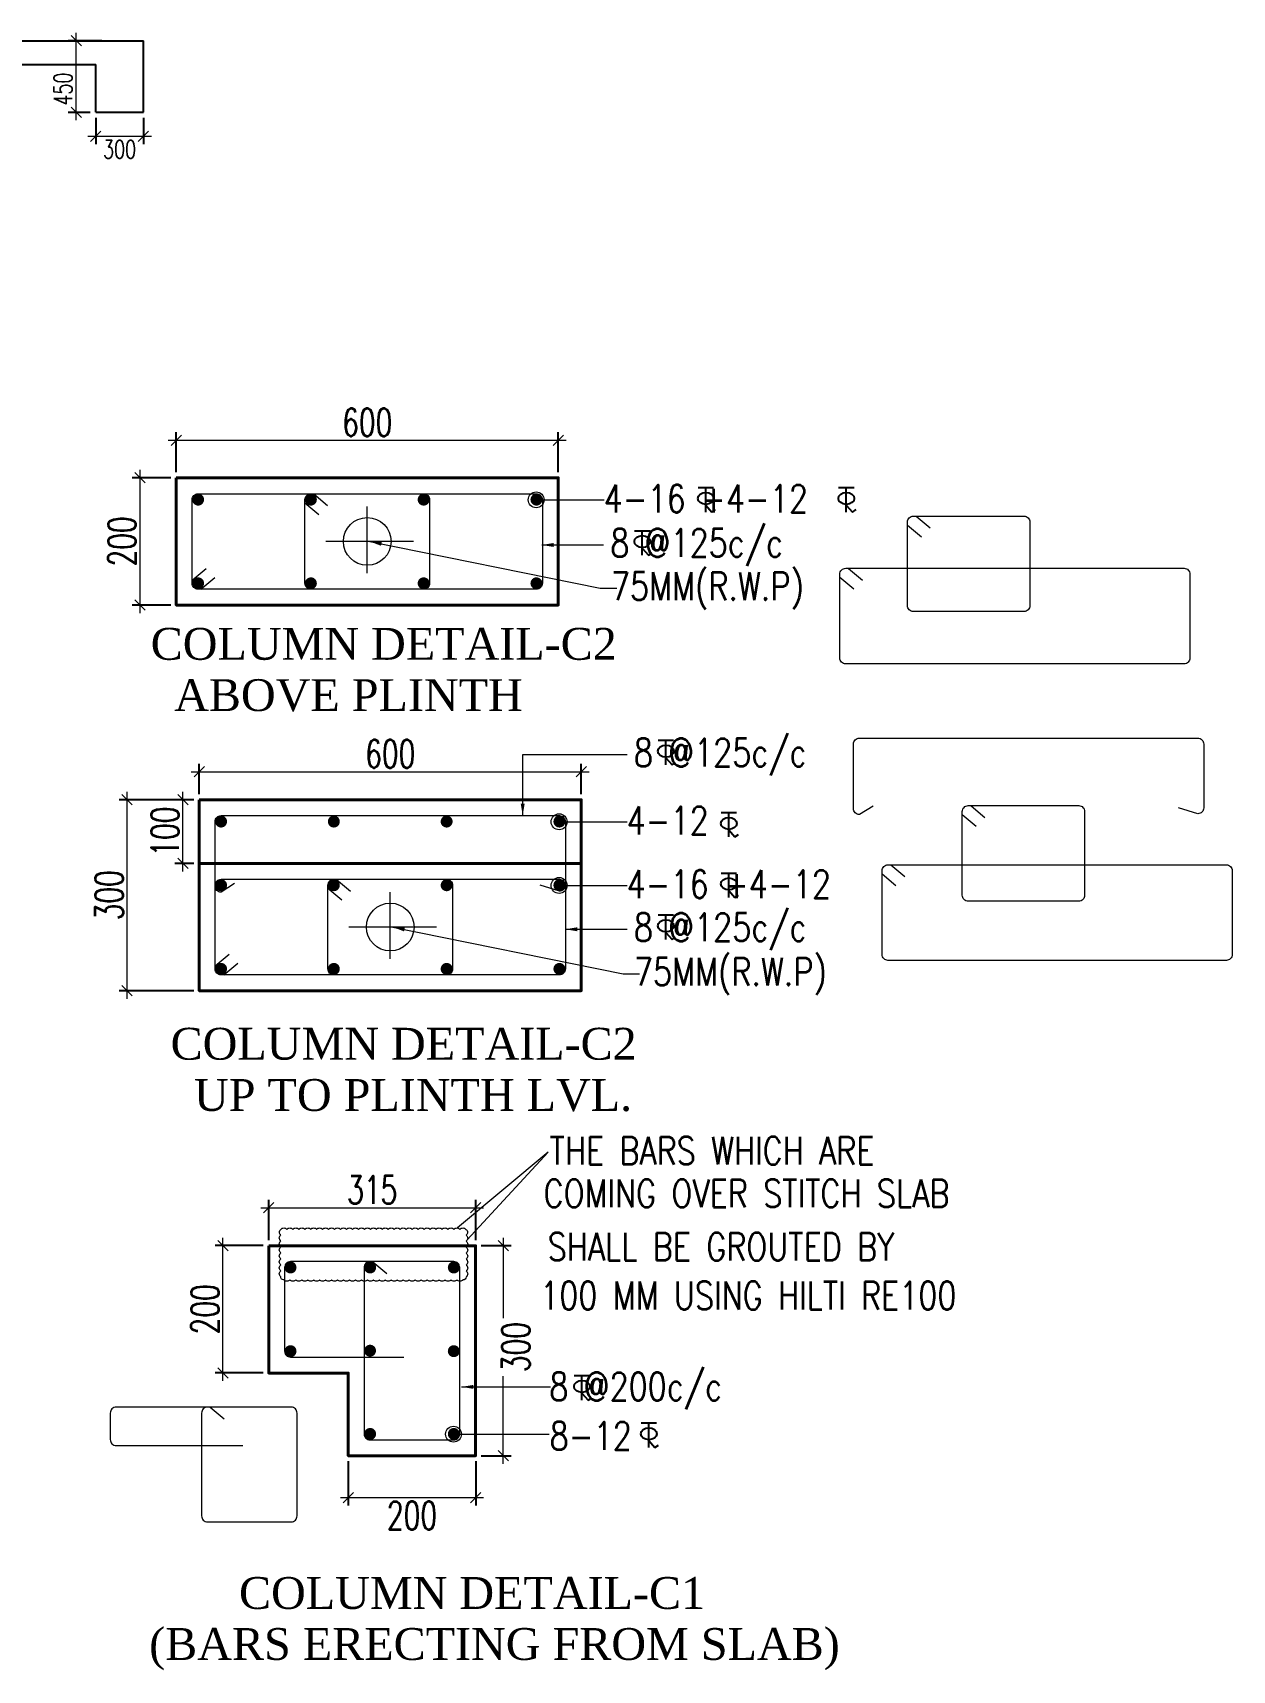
# Model space of a CAD drawing. Header units: millimetres. Extents: x 5013594 to 5375074, y 0 to 4404937.
# Drawn here: x 5360003 to 5375074, y 3799881 to 3820458 of the extents above; entities that cross this region are included whole.
import ezdxf

# ---------------------------------------------------------------- set-up
doc = ezdxf.new("R2010")
doc.units = ezdxf.units.MM
doc.header["$LTSCALE"] = 500
doc.header["$MEASUREMENT"] = 0
doc.header["$PDMODE"] = 34
doc.linetypes.add('CONTINUA', pattern=[0])
doc.linetypes.add('HIDDEN', pattern=[0.375, 0.25, -0.125])
doc.layers.add('BEAM', color=3, linetype='HIDDEN')
doc.layers.add('TEXT', color=7, linetype='Continuous')
for name, color, linetype, lineweight in [('DIAMENTION', 1, 'Continuous', 0), ('DIM1', 3, 'Continuous', 18), ('slab', 6, 'Continuous', 40), ('STC AROW', 211, 'Continuous', 9), ('STC DIM', 47, 'Continuous', 9), ('STC REINF.', 4, 'Continuous', 20), ('STC TEXT', 7, 'Continuous', 13), ('STC TEXT 2', 7, 'Continuous', 13), ('TEXT2', 3, 'Continuous', 15)]:
    doc.layers.add(name, color=color, linetype=linetype, lineweight=lineweight)
doc.styles.add('2MM', font='romans.shx', dxfattribs={"width": 0.7})
doc.styles.add('ARUN N2', font='times.ttf', dxfattribs={"width": 0.6})
doc.styles.add('haider', font='romans.shx')
doc.styles.add('S-T', font='romans.shx')
doc.dimstyles.new('SHUIB MOD.', dxfattribs={"dimtxt": 230, "dimasz": 130, "dimexe": 100, "dimexo": 70, "dimgap": 50, "dimtad": 2, "dimdec": 0, "dimzin": 4, "dimdsep": 46, "dimtxsty": '2MM', "dimblk": 'OBLIQUE', "dimcen": 0.09, "dimdle": 100, "dimclrd": 1, "dimclre": 1, "dimclrt": 3, "dimadec": 0, "dimazin": 0, "dimtfac": 1, "dimtdec": 0, "dimtix": 1, "dimtmove": 2, "dimatfit": 3, "dimfxl": 0, "dimtolj": 1, "dimlwd": -1, "dimarcsym": 0})
doc.dimstyles.new('ST', dxfattribs={"dimtxt": 150, "dimasz": 200, "dimexe": 150, "dimexo": 50, "dimgap": 50, "dimtad": 1, "dimdec": 0, "dimdsep": 46, "dimtxsty": 'S-T', "dimblk": 'OBLIQUE', "dimcen": 25, "dimdle": 100, "dimclrd": 1, "dimclre": 1, "dimclrt": 3, "dimadec": 0, "dimazin": 0, "dimtfac": 25, "dimtdec": 0, "dimtofl": 0, "dimtmove": 0, "dimatfit": 3, "dimfxl": 0, "dimtolj": 1, "dimtzin": 0, "dimarcsym": 0})

# ---------------------------------------------------------------- blocks, each defined once
blk = doc.blocks.new('_Oblique')
at = {"color": 0, "linetype": 'ByBlock', "lineweight": -2}
blk.add_line((-0.5, -0.5), (0.5, 0.5), dxfattribs=at)
blk = doc.blocks.new('*D56')
at = {"layer": 'Defpoints', "color": 0, "ltscale": 100, "transparency": 16777216}
for p in [(5362393, 3805217), (5362968, 3805217), (5362968, 3803617)]:
    blk.add_point(p, dxfattribs=at)
at = {"layer": 'DIM1', "color": 1, "ltscale": 100, "transparency": 16777216}
blk.add_line((5362393, 3803517), (5362393, 3805317), dxfattribs=at)
at = {"layer": 'DIM1', "color": 1, "lineweight": -2, "ltscale": 100, "transparency": 16777216}
for p, q in [((5362898, 3805217), (5362293, 3805217)), ((5362898, 3803617), (5362293, 3803617))]:
    blk.add_line(p, q, dxfattribs=at)
at = {"layer": 'DIM1', "color": 1, "ltscale": 100, "transparency": 16777216, "xscale": 130, "yscale": 130, "zscale": 130}
for p, rotation in [((5362393, 3805217), 90), ((5362393, 3803617), 270)]:
    blk.add_blockref('_Oblique', p, dxfattribs=dict(at, rotation=rotation))
at = {"layer": 'DIM1', "color": 3, "lineweight": 0, "ltscale": 100, "transparency": 16777216, "insert": (5362168, 3804417), "char_height": 350, "attachment_point": 5, "rotation": 90, "style": '2MM'}
blk.add_mtext('\\A1;200', dxfattribs=at)
blk = doc.blocks.new('*D57')
at = {"layer": 'Defpoints', "color": 0, "ltscale": 100, "transparency": 16777216}
for p in [(5365568, 3805694), (5362968, 3805217), (5365568, 3805217)]:
    blk.add_point(p, dxfattribs=at)
at = {"layer": 'DIM1', "color": 1, "ltscale": 100, "transparency": 16777216}
blk.add_line((5362868, 3805694), (5365668, 3805694), dxfattribs=at)
at = {"layer": 'DIM1', "color": 1, "lineweight": -2, "ltscale": 100, "transparency": 16777216}
for p, q in [((5362968, 3805287), (5362968, 3805794)), ((5365568, 3805287), (5365568, 3805794))]:
    blk.add_line(p, q, dxfattribs=at)
at = {"layer": 'DIM1', "color": 1, "ltscale": 100, "transparency": 16777216, "xscale": 130, "yscale": 130, "zscale": 130, "rotation": 180}
blk.add_blockref('_Oblique', (5362968, 3805694), dxfattribs=at)
at = {"layer": 'DIM1', "color": 1, "ltscale": 100, "transparency": 16777216, "xscale": 130, "yscale": 130, "zscale": 130}
blk.add_blockref('_Oblique', (5365568, 3805694), dxfattribs=at)
at = {"layer": 'DIM1', "color": 3, "lineweight": 0, "ltscale": 100, "transparency": 16777216, "insert": (5364268, 3805919), "char_height": 350, "attachment_point": 5, "style": '2MM'}
blk.add_mtext('\\A1;315', dxfattribs=at)
blk = doc.blocks.new('*D58')
at = {"layer": 'Defpoints', "color": 0, "ltscale": 100, "transparency": 16777216}
for p in [(5363968, 3802577), (5365568, 3802577), (5365568, 3802051)]:
    blk.add_point(p, dxfattribs=at)
at = {"layer": 'DIM1', "color": 1, "lineweight": -2, "ltscale": 100, "transparency": 16777216}
for p, q in [((5363968, 3802507), (5363968, 3801951)), ((5365568, 3802507), (5365568, 3801951))]:
    blk.add_line(p, q, dxfattribs=at)
at = {"layer": 'DIM1', "color": 1, "ltscale": 100, "transparency": 16777216}
blk.add_line((5363868, 3802051), (5365668, 3802051), dxfattribs=at)
at = {"layer": 'DIM1', "color": 1, "ltscale": 100, "transparency": 16777216, "xscale": 130, "yscale": 130, "zscale": 130, "rotation": 180}
blk.add_blockref('_Oblique', (5363968, 3802051), dxfattribs=at)
at = {"layer": 'DIM1', "color": 1, "ltscale": 100, "transparency": 16777216, "xscale": 130, "yscale": 130, "zscale": 130}
blk.add_blockref('_Oblique', (5365568, 3802051), dxfattribs=at)
at = {"layer": 'DIM1', "color": 3, "lineweight": 0, "ltscale": 100, "transparency": 16777216, "insert": (5364768, 3801826), "char_height": 350, "attachment_point": 5, "style": '2MM'}
blk.add_mtext('\\A1;200', dxfattribs=at)
blk = doc.blocks.new('*D59')
at = {"layer": 'Defpoints', "color": 0, "ltscale": 100, "transparency": 16777216}
for p in [(5365568, 3805217), (5365568, 3802577), (5365915, 3802577)]:
    blk.add_point(p, dxfattribs=at)
at = {"layer": 'DIM1', "color": 1, "ltscale": 100, "transparency": 16777216}
for p, q in [((5365915, 3805317), (5365915, 3804307)), ((5365915, 3802477), (5365915, 3803577))]:
    blk.add_line(p, q, dxfattribs=at)
at = {"layer": 'DIM1', "color": 1, "lineweight": -2, "ltscale": 100, "transparency": 16777216}
for p, q in [((5365638, 3805217), (5366015, 3805217)), ((5365638, 3802577), (5366015, 3802577))]:
    blk.add_line(p, q, dxfattribs=at)
at = {"layer": 'DIM1', "color": 1, "ltscale": 100, "transparency": 16777216, "xscale": 130, "yscale": 130, "zscale": 130}
for p, rotation in [((5365915, 3805217), 90), ((5365915, 3802577), 270)]:
    blk.add_blockref('_Oblique', p, dxfattribs=dict(at, rotation=rotation))
at = {"layer": 'DIM1', "color": 3, "lineweight": 0, "ltscale": 100, "transparency": 16777216, "insert": (5366073, 3803942), "char_height": 350, "attachment_point": 5, "rotation": 90, "style": '2MM'}
blk.add_mtext('\\A1;300', dxfattribs=at)
blk = doc.blocks.new('*D60')
at = {"layer": 'Defpoints', "color": 0, "ltscale": 100, "transparency": 16777216}
for p in [(5366606, 3815337), (5361806, 3814866), (5366606, 3814866)]:
    blk.add_point(p, dxfattribs=at)
at = {"layer": 'DIM1', "color": 1, "ltscale": 100, "transparency": 16777216}
blk.add_line((5361706, 3815337), (5366706, 3815337), dxfattribs=at)
at = {"layer": 'DIM1', "color": 1, "lineweight": -2, "ltscale": 100, "transparency": 16777216}
for p, q in [((5361806, 3814936), (5361806, 3815437)), ((5366606, 3814936), (5366606, 3815437))]:
    blk.add_line(p, q, dxfattribs=at)
at = {"layer": 'DIM1', "color": 1, "ltscale": 100, "transparency": 16777216, "xscale": 130, "yscale": 130, "zscale": 130, "rotation": 180}
blk.add_blockref('_Oblique', (5361806, 3815337), dxfattribs=at)
at = {"layer": 'DIM1', "color": 1, "ltscale": 100, "transparency": 16777216, "xscale": 130, "yscale": 130, "zscale": 130}
blk.add_blockref('_Oblique', (5366606, 3815337), dxfattribs=at)
at = {"layer": 'DIM1', "color": 3, "lineweight": 0, "ltscale": 100, "transparency": 16777216, "insert": (5364206, 3815562), "char_height": 350, "attachment_point": 5, "style": '2MM'}
blk.add_mtext('\\A1;600', dxfattribs=at)
blk = doc.blocks.new('*D61')
at = {"layer": 'Defpoints', "color": 0, "ltscale": 100, "transparency": 16777216}
for p in [(5361806, 3814866), (5361350, 3813266), (5361806, 3813266)]:
    blk.add_point(p, dxfattribs=at)
at = {"layer": 'DIM1', "color": 1, "ltscale": 100, "transparency": 16777216}
blk.add_line((5361350, 3814966), (5361350, 3813166), dxfattribs=at)
at = {"layer": 'DIM1', "color": 1, "lineweight": -2, "ltscale": 100, "transparency": 16777216}
for p, q in [((5361736, 3814866), (5361250, 3814866)), ((5361736, 3813266), (5361250, 3813266))]:
    blk.add_line(p, q, dxfattribs=at)
at = {"layer": 'DIM1', "color": 1, "ltscale": 100, "transparency": 16777216, "xscale": 130, "yscale": 130, "zscale": 130}
for p, rotation in [((5361350, 3814866), 90), ((5361350, 3813266), 270)]:
    blk.add_blockref('_Oblique', p, dxfattribs=dict(at, rotation=rotation))
at = {"layer": 'DIM1', "color": 3, "lineweight": 0, "ltscale": 100, "transparency": 16777216, "insert": (5361125, 3814066), "char_height": 350, "attachment_point": 5, "rotation": 90, "style": '2MM'}
blk.add_mtext('\\A1;200', dxfattribs=at)
blk = doc.blocks.new('A$C602F433A')
at = {"layer": 'TEXT', "color": 3, "ltscale": 0.2}
for p, q in [((180, 277), (2, 277)), ((91, 0), (91, 277)), ((91, 80), (161, 0)), ((161, 0), (203, 27))]:
    blk.add_line(p, q, dxfattribs=at)
blk.add_ellipse((91, 156), major_axis=(-91.4, 0), ratio=0.753223, start_param=1.57079632671388, end_param=7.853981633893464, dxfattribs=at)
blk = doc.blocks.new('*D111')
at = {"layer": 'Defpoints', "color": 0, "ltscale": 100, "transparency": 16777216}
for p in [(5360794, 3819458), (5361394, 3819458), (5361394, 3819158)]:
    blk.add_point(p, dxfattribs=at)
at = {"layer": 'DIM1', "color": 1, "lineweight": -2, "ltscale": 100, "transparency": 16777216}
for p, q in [((5360794, 3819388), (5360794, 3819058)), ((5361394, 3819388), (5361394, 3819058))]:
    blk.add_line(p, q, dxfattribs=at)
at = {"layer": 'DIM1', "color": 1, "ltscale": 100, "transparency": 16777216}
blk.add_line((5360694, 3819158), (5361494, 3819158), dxfattribs=at)
at = {"layer": 'DIM1', "color": 1, "ltscale": 100, "transparency": 16777216, "xscale": 130, "yscale": 130, "zscale": 130, "rotation": 180}
blk.add_blockref('_Oblique', (5360794, 3819158), dxfattribs=at)
at = {"layer": 'DIM1', "color": 1, "ltscale": 100, "transparency": 16777216, "xscale": 130, "yscale": 130, "zscale": 130}
blk.add_blockref('_Oblique', (5361394, 3819158), dxfattribs=at)
at = {"layer": 'DIM1', "color": 3, "lineweight": 0, "ltscale": 100, "transparency": 16777216, "insert": (5361094, 3818993), "char_height": 230, "attachment_point": 5, "style": '2MM'}
blk.add_mtext('\\A1;300', dxfattribs=at)
blk = doc.blocks.new('*D112')
at = {"layer": 'Defpoints', "color": 0, "ltscale": 100, "transparency": 16777216}
for p in [(5360549, 3820358), (5360941, 3820358), (5360794, 3819458)]:
    blk.add_point(p, dxfattribs=at)
at = {"layer": 'DIM1', "color": 1, "lineweight": -2, "ltscale": 100, "transparency": 16777216}
for p, q in [((5360871, 3820358), (5360449, 3820358)), ((5360724, 3819458), (5360449, 3819458))]:
    blk.add_line(p, q, dxfattribs=at)
at = {"layer": 'DIM1', "color": 1, "ltscale": 100, "transparency": 16777216}
blk.add_line((5360549, 3819358), (5360549, 3820458), dxfattribs=at)
at = {"layer": 'DIM1', "color": 1, "ltscale": 100, "transparency": 16777216, "xscale": 130, "yscale": 130, "zscale": 130}
for p, rotation in [((5360549, 3820358), 90), ((5360549, 3819458), 270)]:
    blk.add_blockref('_Oblique', p, dxfattribs=dict(at, rotation=rotation))
at = {"layer": 'DIM1', "color": 3, "lineweight": 0, "ltscale": 100, "transparency": 16777216, "insert": (5360384, 3819750), "char_height": 230, "attachment_point": 5, "rotation": 90, "style": '2MM'}
blk.add_mtext('\\A1;450', dxfattribs=at)
blk = doc.blocks.new('*D148')
at = {"layer": 'Defpoints', "color": 0, "ltscale": 100, "transparency": 16777216}
for p in [(5366895, 3811172), (5362095, 3810820), (5366895, 3810820)]:
    blk.add_point(p, dxfattribs=at)
at = {"layer": 'DIM1', "color": 1, "lineweight": -2, "ltscale": 100, "transparency": 16777216}
for p, q in [((5362095, 3810890), (5362095, 3811272)), ((5366895, 3810890), (5366895, 3811272))]:
    blk.add_line(p, q, dxfattribs=at)
at = {"layer": 'DIM1', "color": 1, "ltscale": 100, "transparency": 16777216}
blk.add_line((5361995, 3811172), (5366995, 3811172), dxfattribs=at)
at = {"layer": 'DIM1', "color": 1, "ltscale": 100, "transparency": 16777216, "xscale": 130, "yscale": 130, "zscale": 130, "rotation": 180}
blk.add_blockref('_Oblique', (5362095, 3811172), dxfattribs=at)
at = {"layer": 'DIM1', "color": 1, "ltscale": 100, "transparency": 16777216, "xscale": 130, "yscale": 130, "zscale": 130}
blk.add_blockref('_Oblique', (5366895, 3811172), dxfattribs=at)
at = {"layer": 'DIM1', "color": 3, "lineweight": 0, "ltscale": 100, "transparency": 16777216, "insert": (5364495, 3811397), "char_height": 350, "attachment_point": 5, "style": '2MM'}
blk.add_mtext('\\A1;600', dxfattribs=at)
blk = doc.blocks.new('*D149')
at = {"layer": 'Defpoints', "color": 0, "ltscale": 100, "transparency": 16777216}
for p in [(5362095, 3810820), (5361187, 3808420), (5362095, 3808420)]:
    blk.add_point(p, dxfattribs=at)
at = {"layer": 'DIM1', "color": 1, "lineweight": -2, "ltscale": 100, "transparency": 16777216}
for p, q in [((5362025, 3810820), (5361087, 3810820)), ((5362025, 3808420), (5361087, 3808420))]:
    blk.add_line(p, q, dxfattribs=at)
at = {"layer": 'DIM1', "color": 1, "ltscale": 100, "transparency": 16777216}
blk.add_line((5361187, 3810920), (5361187, 3808320), dxfattribs=at)
at = {"layer": 'DIM1', "color": 1, "ltscale": 100, "transparency": 16777216, "xscale": 130, "yscale": 130, "zscale": 130}
for p, rotation in [((5361187, 3810820), 90), ((5361187, 3808420), 270)]:
    blk.add_blockref('_Oblique', p, dxfattribs=dict(at, rotation=rotation))
at = {"layer": 'DIM1', "color": 3, "lineweight": 0, "ltscale": 100, "transparency": 16777216, "insert": (5360962, 3809620), "char_height": 350, "attachment_point": 5, "rotation": 90, "style": '2MM'}
blk.add_mtext('\\A1;300', dxfattribs=at)
blk = doc.blocks.new('*D150')
at = {"layer": 'Defpoints', "color": 0, "ltscale": 100, "transparency": 16777216}
for p in [(5361889, 3810820), (5362095, 3810820), (5362095, 3810020)]:
    blk.add_point(p, dxfattribs=at)
at = {"layer": 'DIM1', "color": 1, "lineweight": -2, "ltscale": 100, "transparency": 16777216}
for p, q in [((5362025, 3810820), (5361789, 3810820)), ((5362025, 3810020), (5361789, 3810020))]:
    blk.add_line(p, q, dxfattribs=at)
at = {"layer": 'DIM1', "color": 1, "ltscale": 100, "transparency": 16777216}
blk.add_line((5361889, 3809920), (5361889, 3810920), dxfattribs=at)
at = {"layer": 'DIM1', "color": 1, "ltscale": 100, "transparency": 16777216, "xscale": 130, "yscale": 130, "zscale": 130}
for p, rotation in [((5361889, 3810820), 90), ((5361889, 3810020), 270)]:
    blk.add_blockref('_Oblique', p, dxfattribs=dict(at, rotation=rotation))
at = {"layer": 'DIM1', "color": 3, "lineweight": 0, "ltscale": 100, "transparency": 16777216, "insert": (5361664, 3810420), "char_height": 350, "attachment_point": 5, "rotation": 90, "style": '2MM'}
blk.add_mtext('\\A1;100', dxfattribs=at)

msp = doc.modelspace()

# ---------------------------------------------------------------- linework, layer by layer
at = {"layer": 'BEAM', "color": 1, "linetype": 'Continuous'}
for p, q in [((5358650.6, 3820358.1), (5361394.3, 3820358.1)), ((5361394.3, 3819458.1), (5361394.3, 3820358.1)), ((5358650.6, 3820058.1), (5360794.3, 3820058.1)), ((5360794.3, 3819458.1), (5360794.3, 3820058.1)), ((5360794.3, 3819458.1), (5361394.3, 3819458.1))]:
    msp.add_line(p, q, dxfattribs=at)
at = {"layer": 'slab', "color": 1}
msp.add_line((5362094.6, 3810020.3), (5366894.6, 3810020.3), dxfattribs=at)
for points in [[(5361806, 3814865.6), (5366606, 3814865.6), (5366606, 3813265.6), (5361806, 3813265.6)], [(5362094.6, 3810820.3), (5366894.6, 3810820.3), (5366894.6, 3808420.3), (5362094.6, 3808420.3)]]:
    msp.add_lwpolyline(points, close=True, dxfattribs=at)
msp.add_lwpolyline([(5362967.5, 3805216.5), (5365567.5, 3805216.5), (5365567.5, 3802576.5), (5363967.5, 3802576.5), (5363967.5, 3803616.5), (5362967.5, 3803616.5), (5362967.5, 3805216.5)], dxfattribs=at)
at = {"layer": 'STC DIM'}
for p, q in [((5364206, 3813665.8), (5364206, 3814505.8)), ((5364788.6, 3814065.6), (5363685.1, 3814065.6)), ((5364494.6, 3808820.5), (5364494.6, 3809660.5)), ((5365077.1, 3809220.3), (5363973.7, 3809220.3))]:
    msp.add_line(p, q, dxfattribs=at)
at = {"layer": 'STC DIM', "color": 3}
for points in [[(5366477, 3806390.5), (5365338.6, 3805439.5)], [(5366477, 3806390.5), (5365462.3, 3805289.7)]]:
    msp.add_lwpolyline(points, dxfattribs=at)
msp.add_lwpolyline([(5363119.9, 3805420.4, -0.5205671), (5363194.9, 3805420.4, -0.5205671), (5363269.9, 3805420.4, -0.5205671), (5363344.9, 3805420.4, -0.5205671), (5363419.9, 3805420.4, -0.5205671), (5363494.9, 3805420.4, -0.5205671), (5363569.9, 3805420.4, -0.5205671), (5363644.9, 3805420.4, -0.5205671), (5363719.9, 3805420.4, -0.5205671), (5363794.9, 3805420.4, -0.5205671), (5363869.9, 3805420.4, -0.5205671), (5363944.9, 3805420.4, -0.5205671), (5364019.9, 3805420.4, -0.5205671), (5364094.9, 3805420.4, -0.5205671), (5364169.9, 3805420.4, -0.5205671), (5364244.9, 3805420.4, -0.5205671), (5364319.9, 3805420.4, -0.5205671), (5364394.9, 3805420.4, -0.5205671), (5364469.9, 3805420.4, -0.5205671), (5364544.9, 3805420.4, -0.5205671), (5364619.9, 3805420.4, -0.5205671), (5364694.9, 3805420.4, -0.5205671), (5364769.9, 3805420.4, -0.5205671), (5364844.9, 3805420.4, -0.5205671), (5364919.9, 3805420.4, -0.5205671), (5364994.9, 3805420.4, -0.5205671), (5365069.9, 3805420.4, -0.5205671), (5365144.9, 3805420.4, -0.5205671), (5365219.9, 3805420.4, -0.5205671), (5365294.9, 3805420.4, -0.5205671), (5365369.9, 3805420.4, -0.5205671), (5365444.9, 3805420.4, -0.5205671), (5365448, 3805348.5, -0.5205671), (5365448, 3805273.5, -0.5205671), (5365448, 3805198.5, -0.5205671), (5365448, 3805123.5, -0.5205671), (5365448, 3805048.5, -0.5205671), (5365448, 3804973.5, -0.5205671), (5365448, 3804898.5, -0.5205671), (5365448, 3804823.5, -0.5205671), (5365407.8, 3804788.7, -0.5205671), (5365332.8, 3804788.7, -0.5205671), (5365257.8, 3804788.7, -0.5205671), (5365182.8, 3804788.7, -0.5205671), (5365107.8, 3804788.7, -0.5205671), (5365032.8, 3804788.7, -0.5205671), (5364957.8, 3804788.7, -0.5205671), (5364882.8, 3804788.7, -0.5205671), (5364807.8, 3804788.7, -0.5205671), (5364732.8, 3804788.7, -0.5205671), (5364657.8, 3804788.7, -0.5205671), (5364582.8, 3804788.7, -0.5205671), (5364507.8, 3804788.7, -0.5205671), (5364432.8, 3804788.7, -0.5205671), (5364357.8, 3804788.7, -0.5205671), (5364282.8, 3804788.7, -0.5205671), (5364207.8, 3804788.7, -0.5205671), (5364132.8, 3804788.7, -0.5205671), (5364057.8, 3804788.7, -0.5205671), (5363982.8, 3804788.7, -0.5205671), (5363907.8, 3804788.7, -0.5205671), (5363832.8, 3804788.7, -0.5205671), (5363757.8, 3804788.7, -0.5205671), (5363682.8, 3804788.7, -0.5205671), (5363607.8, 3804788.7, -0.5205671), (5363532.8, 3804788.7, -0.5205671), (5363457.8, 3804788.7, -0.5205671), (5363382.8, 3804788.7, -0.5205671), (5363307.8, 3804788.7, -0.5205671), (5363232.8, 3804788.7, -0.5205671), (5363157.8, 3804788.7, -0.5205671), (5363119.9, 3804825.8, -0.5205671), (5363119.9, 3804900.8, -0.5205671), (5363119.9, 3804975.8, -0.5205671), (5363119.9, 3805050.8, -0.5205671), (5363119.9, 3805125.8, -0.5205671), (5363119.9, 3805200.8, -0.5205671), (5363119.9, 3805275.8, -0.5205671), (5363119.9, 3805350.8, -0.5205671)], format="xyb", close=True, dxfattribs=at)
at = {"layer": 'STC DIM', "color": 1}
for centre in [(5364206, 3814066), (5364494.6, 3809220.7)]:
    msp.add_circle(centre, 300, dxfattribs=at)
at = {"layer": 'STC REINF.', "linetype": 'CONTINUA'}
for points in [[(5362080.4, 3814665.6), (5366331.7, 3814665.6, -0.4142136), (5366406, 3814591.3), (5366406, 3813539.9, -0.4142136), (5366331.7, 3813465.6), (5362080.4, 3813465.6, -0.4142136), (5362006, 3813539.9), (5362006, 3814591.3, -0.4142136)], [(5363497.5, 3814665.6), (5364914.6, 3814665.6, -0.4142136), (5364988.9, 3814591.3), (5364988.9, 3813539.9, -0.4142136), (5364914.6, 3813465.6), (5363497.5, 3813465.6, -0.4142136), (5363423.2, 3813539.9), (5363423.2, 3814591.3, -0.4142136)], [(5371067.8, 3814384.9), (5372456.4, 3814384.9, -0.4142136), (5372530.7, 3814310.5), (5372530.7, 3813259.2, -0.4142136), (5372456.4, 3813184.9), (5371067.8, 3813184.9, -0.4142136), (5370993.4, 3813259.2), (5370993.4, 3814310.5, -0.4142136)], [(5370217.5, 3813728.4), (5374468.8, 3813728.4, -0.4142136), (5374543.2, 3813654.1), (5374543.2, 3812602.7, -0.4142136), (5374468.8, 3812528.4), (5370217.5, 3812528.4, -0.4142136), (5370143.2, 3812602.7), (5370143.2, 3813654.1, -0.4142136)], [(5371756.8, 3810746.1), (5373145.5, 3810746.1, -0.4142136), (5373219.8, 3810671.8), (5373219.8, 3809620.4, -0.4142136), (5373145.5, 3809546.1), (5371756.8, 3809546.1, -0.4142136), (5371682.5, 3809620.4), (5371682.5, 3810671.8, -0.4142136)], [(5370748.4, 3810001.7), (5374999.8, 3810001.7, -0.4142136), (5375074.1, 3809927.4), (5375074.1, 3808876, -0.4142136), (5374999.8, 3808801.7), (5370748.4, 3808801.7, -0.4142136), (5370674.1, 3808876), (5370674.1, 3809927.4, -0.4142136)], [(5362368.9, 3809820.3), (5366620.3, 3809820.3, -0.4142136), (5366694.6, 3809746), (5366694.6, 3808694.6, -0.4142136), (5366620.3, 3808620.3), (5362368.9, 3808620.3, -0.4142136), (5362294.6, 3808694.6), (5362294.6, 3809746, -0.4142136)], [(5363786, 3809820.3), (5365203.2, 3809820.3, -0.4142136), (5365277.5, 3809746), (5365277.5, 3808694.6, -0.4142136), (5365203.2, 3808620.3), (5363786, 3808620.3, -0.4142136), (5363711.7, 3808694.6), (5363711.7, 3809746, -0.4142136)], [(5364241.8, 3802776.5), (5365293.2, 3802776.5, 0.4142136), (5365367.5, 3802850.9), (5365367.5, 3804942.2, 0.4142136), (5365293.2, 3805016.5), (5364241.8, 3805016.5, 0.4142136), (5364167.5, 3804942.2), (5364167.5, 3802850.9, 0.4142136)], [(5362198.7, 3801746.8), (5363250, 3801746.8, 0.4142136), (5363324.4, 3801821.1), (5363324.4, 3803112.5, 0.4142136), (5363250, 3803186.8), (5362198.7, 3803186.8, 0.4142136), (5362124.4, 3803112.5), (5362124.4, 3801821.1, 0.4142136)]]:
    msp.add_lwpolyline(points, format="xyb", close=True, dxfattribs=at)
for points in [[(5363423.2, 3814552.8), (5363598.2, 3814406)], [(5363532.8, 3814664.4), (5363707.9, 3814517.6)], [(5371103.1, 3814383.6), (5371278.2, 3814236.9)], [(5370993.4, 3814272), (5371168.5, 3814125.2)], [(5362006, 3813578.5), (5362181.1, 3813725.2)], [(5370252.8, 3813727.2), (5370427.9, 3813580.4)], [(5362115.7, 3813466.8), (5362290.8, 3813613.6)], [(5370143.2, 3813615.5), (5370318.2, 3813468.8)], [(5371682.5, 3810633.2), (5371857.6, 3810486.5)], [(5371792.2, 3810744.9), (5371967.2, 3810598.1)], [(5370783.7, 3810000.5), (5370958.8, 3809853.7)], [(5363821.4, 3809819.1), (5363996.4, 3809672.3)], [(5370674.1, 3809888.8), (5370849.2, 3809742.1)], [(5363711.7, 3809707.5), (5363886.8, 3809560.7)], [(5362294.6, 3808733.2), (5362469.7, 3808879.9)], [(5362404.2, 3808621.6), (5362579.3, 3808768.3)], [(5364277.2, 3805015.3), (5364452.2, 3804868.6)], [(5362234, 3803185.6), (5362409.1, 3803038.8)]]:
    msp.add_lwpolyline(points, dxfattribs=at)
for points in [[(5370560.3, 3810739.7), (5370390.1, 3810633.5, -0.4142136), (5370315.8, 3810707.8), (5370315.8, 3811520.2, -0.4142136), (5370390.1, 3811594.5), (5374641.5, 3811594.5, -0.4142136), (5374715.8, 3811520.2), (5374715.8, 3810718.1, -0.4142136), (5374641.5, 3810643.8), (5374397.9, 3810719.5)], [(5362539, 3809765.6), (5362368.9, 3809659.3, -0.4142136), (5362294.6, 3809733.7), (5362294.6, 3810546, -0.4142136), (5362368.9, 3810620.3), (5366620.3, 3810620.3, -0.4142136), (5366694.6, 3810546), (5366694.6, 3809743.9, -0.4142136), (5366620.3, 3809669.6), (5366376.7, 3809745.3)], [(5365367.5, 3804016.5), (5365367.5, 3804942.2, 0.4142136), (5365293.2, 3805016.5), (5363241.8, 3805016.5, 0.4142136), (5363167.5, 3804942.2), (5363167.5, 3803890.9, 0.4142136), (5363241.8, 3803816.5), (5364663.7, 3803816.5)], [(5362540.1, 3803186.8), (5361051, 3803186.8, 0.4142136), (5360976.7, 3803112.5), (5360976.7, 3802779.7, 0.4142136), (5361051, 3802705.4), (5362640.7, 3802705.4)]]:
    msp.add_lwpolyline(points, format="xyb", dxfattribs=at)
at = {"layer": 'STC TEXT 2', "linetype": 'CONTINUA', "const_width": 75}
for points in [[(5362080.4, 3814553.8, -1), (5362080.4, 3814628.8, -1)], [(5363497.5, 3814628.8, 1), (5363497.5, 3814553.8, 1)], [(5364914.6, 3814628.8, 1), (5364914.6, 3814553.8, 1)], [(5366331.7, 3814628.8, 1), (5366331.7, 3814553.8, 1)], [(5362080.4, 3813502.4, -1), (5362080.4, 3813577.4, -1)], [(5363497.5, 3813502.4, -1), (5363497.5, 3813577.4, -1)], [(5364914.6, 3813502.4, -1), (5364914.6, 3813577.4, -1)], [(5366331.7, 3813502.4, -1), (5366331.7, 3813577.4, -1)], [(5362368.9, 3810508.5, -1), (5362368.9, 3810583.5, -1)], [(5363786, 3810583.5, 1), (5363786, 3810508.5, 1)], [(5365203.2, 3810583.5, 1), (5365203.2, 3810508.5, 1)], [(5366620.3, 3810583.5, 1), (5366620.3, 3810508.5, 1)], [(5362368.9, 3809708.5, -1), (5362368.9, 3809783.5, -1)], [(5363786, 3809783.5, 1), (5363786, 3809708.5, 1)], [(5365203.2, 3809783.5, 1), (5365203.2, 3809708.5, 1)], [(5366620.3, 3809783.5, 1), (5366620.3, 3809708.5, 1)], [(5362368.9, 3808657.1, -1), (5362368.9, 3808732.1, -1)], [(5363786, 3808657.1, -1), (5363786, 3808732.1, -1)], [(5365203.2, 3808657.1, -1), (5365203.2, 3808732.1, -1)], [(5366620.3, 3808657.1, -1), (5366620.3, 3808732.1, -1)], [(5363241.8, 3804904.7, -1), (5363241.8, 3804979.7, -1)], [(5364241.8, 3804904.7, -1), (5364241.8, 3804979.7, -1)], [(5365293.2, 3804904.7, -1), (5365293.2, 3804979.7, -1)], [(5363241.8, 3803853.4, -1), (5363241.8, 3803928.4, -1)], [(5364240.9, 3803859.3, -1), (5364240.9, 3803934.3, -1)], [(5365293.2, 3803853.4, -1), (5365293.2, 3803928.4, -1)], [(5364241.8, 3802813.4, -1), (5364241.8, 3802888.4, -1)], [(5365293.2, 3802813.4, -1), (5365293.2, 3802888.4, -1)]]:
    msp.add_lwpolyline(points, format="xyb", close=True, dxfattribs=at)

# ---------------------------------------------------------------- block references
at = {"layer": 'DIAMENTION', "color": 6, "linetype": 'Continuous', "xscale": 1.095791005480052, "yscale": 1.095791005480052, "zscale": 1.095791005480052}
for p in [(5368360.8, 3814435.8), (5370125.5, 3814435.8), (5367562.1, 3813893.3), (5367858.4, 3811259.6), (5368649.4, 3810352.7), (5368649.4, 3809590.5), (5367858.4, 3809064.4), (5366804.1, 3803276.7), (5367644, 3802682.2)]:
    msp.add_blockref('A$C602F433A', p, dxfattribs=at)

# ---------------------------------------------------------------- texts
at = {"layer": 'STC TEXT', "style": 'ARUN N2'}
for s, p in [('COLUMN DETAIL-C2', (5361484.7, 3812579.2)), ('ABOVE PLINTH ', (5361779.4, 3811935.2)), ('COLUMN DETAIL-C2', (5361734.9, 3807554.1)), ('UP TO PLINTH LVL.', (5362029.6, 3806910.2)), ('COLUMN DETAIL-C1', (5362594.1, 3800652.6)), ('(BARS ERECTING FROM SLAB)', (5361465.3, 3800011.5))]:
    msp.add_text(s, height=400, dxfattribs=at).set_placement(p)
at = {"layer": 'TEXT2', "color": 3, "lineweight": 0, "style": 'haider', "width": 0.8}
for s, p in [('4-16 +4-12', (5367175, 3814428.9)), ('8 @125c/c', (5367258.9, 3813873.7)), ('75MM(R.W.P)', (5367267.3, 3813329.6)), ('8 @125c/c', (5367555.2, 3811239.9)), ('4-12 ', (5367463.5, 3810383.6)), ('4-16 +4-12', (5367463.5, 3809583.6)), ('8 @125c/c', (5367555.2, 3809044.8)), ('75MM(R.W.P)', (5367555.8, 3808484.3)), ('THE BARS WHICH ARE ', (5366497.4, 3806235.3)), (' COMING OVER STITCH SLAB ', (5366228, 3805698.5)), (' SHALL BE GROUTED BY ', (5366280.4, 3805028.4)), ('100 MM USING HILTI RE100', (5366377.8, 3804415.6)), ('8 @200c/c', (5366493.7, 3803272.7)), ('8-12', (5366497.4, 3802651.6))]:
    msp.add_text(s, height=350, dxfattribs=at).set_placement(p)

# ---------------------------------------------------------------- dimensions: what is measured, and where the dimension line sits
at = {"layer": 'DIM1', "lineweight": 0, "ltscale": 100}
dim = msp.add_linear_dim(base=(5360549.2, 3820358.1), p1=(5360794.3, 3819458.1), p2=(5360941.2, 3820358.1), angle=90, dimstyle='SHUIB MOD.', override={"dimlfac": 0.5, "dimtmove": 1}, dxfattribs=at)
dim.commit()
dim.dimension.update_dxf_attribs({"geometry": '*D112', "text_midpoint": (5360549.2, 3819749.8), "dimtype": 160})
dim = msp.add_linear_dim(base=(5361394.3, 3819157.6), p1=(5360794.3, 3819458.1), p2=(5361394.3, 3819458.1), dimstyle='SHUIB MOD.', override={"dimlfac": 0.5, "dimtmove": 1}, dxfattribs=at)
dim.commit()
dim.dimension.update_dxf_attribs({"geometry": '*D111', "text_midpoint": (5361094.3, 3818992.6)})
for base, p1, p2, text, picture, middle in [((5366606, 3815337.1), (5361806, 3814865.6), (5366606, 3814865.6), '600', '*D60', (5364206, 3815562.1)), ((5366894.6, 3811172.2), (5362094.6, 3810820.3), (5366894.6, 3810820.3), '600', '*D148', (5364494.6, 3811397.2)), ((5365567.5, 3802051.2), (5363967.5, 3802576.5), (5365567.5, 3802576.5), '200', '*D58', (5364767.5, 3801826.2))]:
    dim = msp.add_linear_dim(base=base, p1=p1, p2=p2, text=text, dimstyle='SHUIB MOD.', override={"dimtxt": 350}, dxfattribs=at)
    dim.commit()
    dim.dimension.update_dxf_attribs({"geometry": picture, "text_midpoint": middle})
for base, p1, p2, angle, text, picture, middle in [((5361349.9, 3813265.6), (5361806, 3814865.6), (5361806, 3813265.6), 90, '200', '*D61', (5361124.9, 3814065.6)), ((5361186.7, 3808420.3), (5362094.6, 3810820.3), (5362094.6, 3808420.3), 90, '300', '*D149', (5360961.7, 3809620.3)), ((5361889.5, 3810820.3), (5362094.6, 3810020.3), (5362094.6, 3810820.3), 90, '100', '*D150', (5361664.5, 3810420.3)), ((5365567.5, 3805693.8), (5362967.5, 3805216.5), (5365567.5, 3805216.5), 180, '315', '*D57', (5364267.5, 3805918.8)), ((5362392.8, 3805216.5), (5362967.5, 3803616.5), (5362967.5, 3805216.5), 90, '200', '*D56', (5362167.8, 3804416.5))]:
    dim = msp.add_linear_dim(base=base, p1=p1, p2=p2, angle=angle, text=text, dimstyle='SHUIB MOD.', override={"dimtxt": 350}, dxfattribs=at)
    dim.commit()
    dim.dimension.update_dxf_attribs({"geometry": picture, "text_midpoint": middle})
dim = msp.add_linear_dim(base=(5365915.5, 3802576.5), p1=(5365567.5, 3805216.5), p2=(5365567.5, 3802576.5), angle=90, text='300', dimstyle='SHUIB MOD.', override={"dimtxt": 350}, dxfattribs=at)
dim.commit()
dim.dimension.update_dxf_attribs({"geometry": '*D59', "text_midpoint": (5366073.3, 3803942.4), "dimtype": 160})

# ---------------------------------------------------------------- leaders
at = {"layer": 'STC AROW'}
for points, override in [([(5366327.8, 3814588.4), (5367182.3, 3814588.4)], {"dimexe": 100, "dimclrd": 256, "dimldrblk": 'DotBlank', "dimlwd": 0, "dimlwe": 5}), ([(5364236.8, 3814065.6), (5367133.9, 3813477.3), (5367339.9, 3813477.3)], {"dimasz": 150, "dimexe": 100, "dimclrd": 256, "dimlwd": 0, "dimlwe": 5}), ([(5366398.3, 3814021.4), (5367174.5, 3814021.4)], {"dimasz": 150, "dimexe": 100, "dimclrd": 256, "dimlwd": 0, "dimlwe": 5}), ([(5366158.9, 3810620.3), (5366158.9, 3811387.6), (5367473.1, 3811387.6)], {"dimasz": 150, "dimexe": 100, "dimclrd": 256, "dimlwd": 0, "dimlwe": 5}), ([(5366616.4, 3810543.1), (5367470.9, 3810543.1)], {"dimexe": 100, "dimclrd": 256, "dimldrblk": 'DotBlank', "dimlwd": 0, "dimlwe": 5}), ([(5366616.4, 3809743.1), (5367470.9, 3809743.1)], {"dimexe": 100, "dimclrd": 256, "dimldrblk": 'DotBlank', "dimlwd": 0, "dimlwe": 5}), ([(5364525.4, 3809220.3), (5367422.5, 3808632), (5367628.5, 3808632)], {"dimasz": 150, "dimexe": 100, "dimclrd": 256, "dimlwd": 0, "dimlwe": 5}), ([(5366694.6, 3809192.4), (5367470.9, 3809192.4)], {"dimasz": 150, "dimexe": 100, "dimclrd": 256, "dimlwd": 0, "dimlwe": 5}), ([(5365389.3, 3803442.2), (5366507.6, 3803442.2)], {"dimasz": 150, "dimexe": 100, "dimclrd": 256, "dimlwd": 0, "dimlwe": 5}), ([(5365289.3, 3802847.9), (5366489.8, 3802847.9)], {"dimexe": 100, "dimclrd": 256, "dimldrblk": 'DotBlank', "dimlwd": 0, "dimlwe": 5})]:
    msp.add_leader(points, dimstyle='ST', override=override, dxfattribs=at)

doc.saveas('drawing.dxf')
